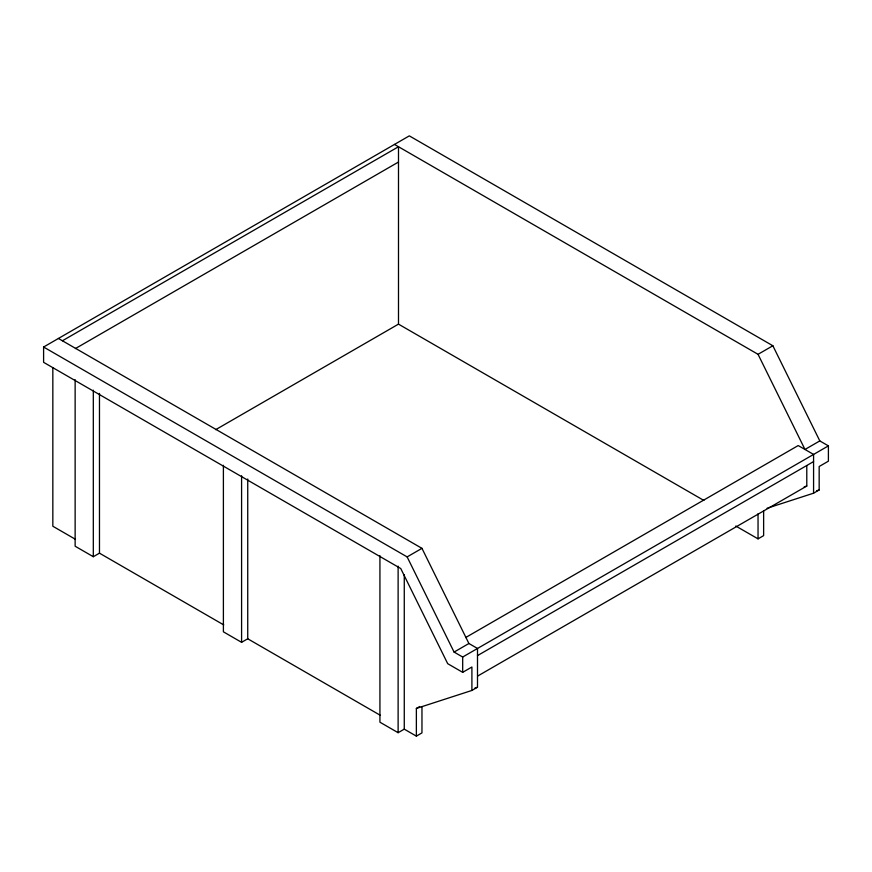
<?xml version="1.0" encoding="UTF-8"?>
<svg xmlns="http://www.w3.org/2000/svg" width="872" height="872" viewBox="0 0 872 872"><rect width="100%" height="100%" fill="white"/><g stroke="black" fill="none" stroke-linecap="round" stroke-linejoin="round"><path stroke-width="1.31" d="M421.961 706.538L421.961 732.894L416.369 736.132L416.369 708.446L471.905 690.45L471.905 667.004L462.683 672.334L447.696 663.679L400.749 568.522L43.6 362.327L43.6 347.023L409.317 135.869L772.865 345.759L819.811 440.916L828.4 445.875L828.4 461.179L819.168 466.509L819.168 489.966L813.576 493.192L767.077 508.256M62.424 340.767L398.493 146.736L398.493 324.133L703.868 500.441M75.395 348.582L398.493 162.039M215.711 429.656L398.493 324.133M75.134 379.68L75.134 546.221L93.315 556.718L99.473 553.164L223.733 624.908M223.395 465.288L223.395 631.818L241.588 642.326L247.735 638.773L380.268 715.28M43.6 347.023L407.137 556.903L421.961 548.346L468.907 643.503L477.496 648.463L477.496 687.223L471.905 690.45M394.504 144.436L758.041 354.315L772.865 345.759M465.659 637.541L798.196 445.559L813.576 454.432L813.576 493.192M407.137 556.903L454.083 652.071L468.907 643.503M819.811 440.916L804.987 449.472L758.041 354.315M454.083 652.071L462.683 657.03L828.4 445.875M477.496 655.613L813.576 461.582M416.369 708.446L419.726 706.505M477.78 675.985L806.785 486.042L806.785 465.768M379.93 555.66L379.93 722.201L398.123 732.698L404.27 729.145L416.369 736.132M735.804 526.034L758.041 538.863L763.632 535.637L763.632 510.589M816.584 490.794L819.168 489.966M474.913 688.062L477.496 687.223M804.191 486.827L806.785 486.042M58.424 338.467L421.961 548.346M75.461 539.31L52.832 526.241L52.832 367.831M758.041 513.815L758.041 538.863M462.683 657.03L462.683 672.334M404.27 574.79L404.27 729.145M398.123 566.157L398.123 732.698M247.735 479.001L247.735 638.773M241.588 475.785L241.588 642.326M99.473 393.403L99.473 553.164M93.315 390.187L93.315 556.718"/></g></svg>
